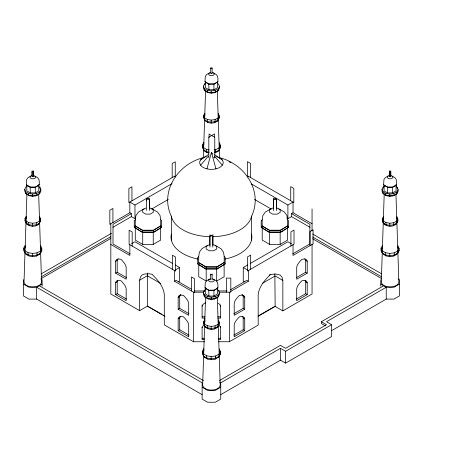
<?xml version="1.0" encoding="UTF-8"?>
<svg xmlns="http://www.w3.org/2000/svg" width="470" height="470" viewBox="0 0 470 470"><rect width="100%" height="100%" fill="white"/><g stroke="black" fill="none" stroke-linecap="round" stroke-linejoin="round"><path stroke-width="0.7" d="M135.231 219.796L135.237 226.105L142.698 230.412L153.249 230.412L160.716 225.894L160.716 219.796L161.68 220.753L161.68 227.304L153.232 232.538L142.721 232.538L134.273 227.304L134.273 220.753L135.237 220.013L135.918 215.542L138.509 211.999L144.055 208.803M198.698 256.438L198.704 262.748L206.166 267.054L216.717 267.054L224.184 262.53L224.184 256.438L225.142 257.396L225.142 263.946L216.694 269.181L206.183 269.181L197.735 263.946L197.735 257.396L198.704 256.655L199.38 252.184L201.977 248.642L207.517 245.44M262.16 219.796L262.166 226.105L269.627 230.412L280.185 230.412L287.652 225.894L287.652 219.796L288.609 220.753L288.609 227.304L280.161 232.538L269.651 232.538L261.203 227.304L261.203 220.753L262.166 220.013L262.847 215.542L265.438 211.999L270.984 208.803M160.716 219.796L160.035 215.542L157.438 211.999L151.892 208.803M224.184 256.438L223.497 252.184L220.906 248.642L215.36 245.44M287.652 219.796L286.964 215.542L284.374 211.999L278.828 208.803M25.016 251.85L24.029 281.7A8.777 5.07 0 0 0 33.64 286.923A8.777 5.07 0 0 0 41.354 280.737M25.063 250.398L26.937 193.611M203.363 157.45L203.651 148.714M203.698 147.257L204.638 118.869M204.685 117.412L205.578 90.475M203.651 354.991L202.664 384.836A8.777 5.07 0 0 0 211.136 390.082A8.777 5.07 0 0 0 220.213 385.189L217.305 296.981M203.698 353.534L204.638 325.14M204.685 323.683L205.578 296.746M382.292 251.85L381.305 281.7A8.777 5.07 0 0 0 389.771 286.947A8.777 5.07 0 0 0 398.854 282.053L395.94 193.846M382.339 250.398L384.219 193.611M147.709 273.041L147.327 275.743L147.327 306.199L165.035 316.422M162.079 314.477L147.533 306.082L139.631 310.641L139.631 280.191L140.424 276.995L142.198 274.856L144.76 273.998L149.307 273.793L151.963 274.286C157.632 279.779 163.425 286.242 164.294 294.426L164.294 324.882L193.505 341.749L204.485 341.749M212.816 154.072L211.441 152.403L206.935 168.859M35.99 225.8L36.454 224.772L36.454 222.733L39.398 221.147L40.573 218.926L39.668 216.658L39.668 218.697L40.573 220.965L38.564 224.413C33.781 228.32 24.046 225.782 25.028 218.609L26.203 216.388L26.203 218.427L25.321 220.095M214.631 122.664L215.09 121.636L215.09 119.597L218.033 118.011L219.214 115.79L218.309 113.523L218.309 115.561L219.214 117.823L217.205 121.278C212.422 125.185 202.682 122.647 203.669 115.473L204.844 113.252L204.844 115.291L203.669 117.512L204.65 119.063M214.631 328.935L215.09 327.907L215.09 325.869L218.033 324.282L219.214 322.062L218.309 319.794L218.309 321.832L219.214 324.1L217.205 327.549C212.422 331.462 202.682 328.918 203.669 321.75L204.844 319.524L204.844 321.562L203.962 323.231M393.272 225.8L393.731 224.772L393.731 222.733L396.674 221.147L397.849 218.926L396.944 216.658L396.944 218.697L397.849 220.965L395.84 224.413C391.058 228.32 381.323 225.782 382.304 218.609L383.485 216.388L383.485 218.427L382.598 220.095M38.763 186.561L39.903 187.266L40.837 189.604L40.837 191.384L39.621 193.681C35.573 197.095 29.61 197.177 25.703 193.399L24.763 191.061L24.763 189.281L25.979 186.984L27.201 186.326M35.544 195.978L39.621 193.681L39.621 191.901L40.837 189.604M23.8 250.269L23.8 248.066L25.163 245.493L25.163 247.696L23.8 250.269C25.597 258.547 39.48 258.653 41.801 250.633L41.801 248.43L40.749 245.804L40.749 248.013L41.801 250.633L40.561 252.261M38.564 224.413L40.573 220.965L40.573 218.926M23.8 248.066L24.851 250.686L24.851 252.895C29.222 256.438 35.885 256.426 40.438 253.207L40.438 251.004L41.801 248.43M39.386 254.482L40.267 252.819M217.404 83.425L218.538 84.13L219.478 86.468L219.478 88.248L218.262 90.546C214.208 93.959 208.245 94.041 204.338 90.263L203.404 87.925L203.404 86.145L204.62 83.848L205.837 83.19M214.185 92.843L218.262 90.546L218.262 88.765L219.478 86.468M203.269 148.256L202.441 147.133L202.441 144.93L203.804 142.357L203.804 144.56L202.441 147.133C203.081 150.112 205.572 152.597 208.609 152.997M217.205 121.278L219.214 117.823L219.214 115.79M219.079 147.868L220.436 145.295L219.39 142.668L219.39 144.877L220.436 147.498L219.079 150.071L218.021 151.346L215.084 152.926L215.665 151.904L215.665 149.701L219.079 147.868L219.079 150.071L215.665 151.904L214.373 152.08M218.021 151.346L218.609 150.236M217.404 289.696L218.538 290.401L219.478 292.74L219.478 294.52L218.262 296.817C214.208 300.23 208.245 300.312 204.338 296.535L203.404 294.197L203.404 292.416L204.62 290.119L205.837 289.461M214.185 299.114L218.262 296.817L218.262 295.037L219.478 292.74M203.269 354.527L202.441 353.411L202.441 351.202L203.804 348.628L203.804 350.837L202.441 353.411C204.233 361.683 218.121 361.788 220.436 353.769L220.436 351.566L219.39 348.946L219.39 351.149L220.436 353.769L218.021 357.617M217.205 327.549L219.214 324.1L219.214 322.062M202.441 351.202L203.492 353.822L203.492 356.031C207.863 359.573 214.526 359.562 219.079 356.342L219.079 354.139L220.436 351.566M396.046 186.561L397.179 187.266L398.113 189.604L398.113 191.384L396.897 193.681C392.849 197.095 386.886 197.177 382.98 193.399L382.045 191.061L382.045 189.281L383.262 186.984L384.478 186.326M392.82 195.978L396.897 193.681L396.897 191.901L398.113 189.604M381.91 251.391L381.082 250.269L381.082 248.066L382.445 245.493L382.445 247.696L381.082 250.269C382.874 258.547 396.762 258.653 399.077 250.633L399.077 248.43L398.031 245.804L398.031 248.013L399.077 250.633L397.837 252.261M395.84 224.413L397.849 220.965L397.849 218.926M381.082 248.066L382.128 250.686L382.128 252.895C386.505 256.438 393.167 256.426 397.714 253.207L397.714 251.004L399.077 248.43M396.662 254.482L397.544 252.819M36.443 256.062L37.03 255.046L37.03 252.837L40.438 251.004M215.084 359.203L215.665 358.181L215.665 355.972L219.079 354.139M393.725 256.062L394.306 255.046L394.306 252.837L397.714 251.004M34.792 176.044L37.612 177.672L38.928 179.47L39.274 181.737L39.274 184.833L35.285 187.307L35.285 192.9L30.321 192.9L26.808 190.879L26.808 185.209M213.433 72.909L216.247 74.536L217.569 76.334L217.91 78.602L217.91 81.698L213.921 84.171L213.921 89.764L208.956 89.764L205.449 87.737L205.449 81.375M213.433 279.18L216.247 280.807L217.569 282.605L217.91 284.879L217.91 287.969L213.921 290.442L213.921 296.041L208.956 296.041L205.449 294.014L205.449 287.652M392.068 176.044L394.888 177.672L396.204 179.47L396.551 181.737L396.551 184.833L392.562 187.307L392.562 192.9L387.597 192.9L384.09 190.879L384.09 185.209M219.196 149.125L220.436 147.498L220.436 145.295M208.228 156.299L200.561 165.182M274.944 306.317L282.846 310.876L282.846 280.42L282.053 277.23L280.279 275.085L275.502 273.969L270.514 274.515C264.845 280.008 259.052 286.477 258.183 294.661L258.183 325.111L229.372 341.749L218.391 341.749M39.274 184.833L35.285 187.307L30.321 187.307L26.332 184.833L26.672 179.47L27.994 177.672L30.808 176.044M217.91 81.698L213.921 84.171L208.956 84.171L204.967 81.698L205.314 76.334L206.63 74.536L209.45 72.909M217.91 287.969L213.921 290.442L208.956 290.442L204.967 287.969L205.314 282.605L206.63 280.807L209.45 279.18M396.551 184.833L392.562 187.307L387.597 187.307L383.608 184.833L383.955 179.47L385.271 177.672L388.085 176.044M208.228 154.759L200.561 159.976M210.742 68.573L212.14 67.768L212.082 73.631L211.383 73.226M31.69 175.662L30.121 176.567L30.121 177.848L31.69 178.753L33.91 178.753L35.479 177.848L35.479 176.567L33.91 175.662M210.331 72.521L208.762 73.432L208.762 74.712L210.331 75.617L212.552 75.617L214.12 74.712L214.12 73.432L212.552 72.521M32.8 176.332L32.101 176.732L32.101 171.709L33.499 170.904L33.499 175.927M211.441 73.197L210.742 73.596L210.689 67.797L212.082 68.602M35.285 192.9L38.793 190.879L38.793 184.51M213.921 89.764L217.434 87.737L217.434 81.375M112.918 222.539L112.918 208.451L109.839 210.231L109.839 224.313L129.843 212.763L129.843 202.059L134.978 205.026L172.073 183.606M113 227.233L131.383 216.617L131.383 213.656L113 224.266L113 243.983L130.114 253.818M145.788 208.046L142.698 209.832L142.698 212.352L145.788 214.138L150.159 214.138L153.249 212.352L153.249 209.832L150.159 208.046M151.951 208.892L168.301 199.45M41.09 273.945L111.472 233.314M41.119 276.889L110.867 236.621M41.119 278.669L110.867 238.402M42.1 284.103L36.654 287.246L28.946 287.246L23.5 284.103M153.249 230.412L160.716 225.894L161.68 227.304L153.232 232.538L153.232 244.388L142.721 244.388L135.284 240.1L135.284 227.756M131.553 243.748L134.978 241.768L172.701 263.553M247.255 176.949L248.395 176.291M115.655 261.291A5.687 3.284 60 0 1 117.318 259.287A20.098 11.603 60 0 1 120.913 259.287A20.098 11.603 60 0 1 124.509 263.441A5.687 3.284 60 0 1 126.171 267.365L126.171 279.215L115.655 273.141L115.655 261.291L117.195 260.404A5.687 3.284 60 0 1 118.264 258.641M153.232 244.388L160.664 240.1L160.664 227.756M115.655 273.141L117.195 272.253L126.477 277.611M115.655 282.728A5.687 3.284 60 0 1 117.318 280.731A20.098 11.603 60 0 1 120.913 280.731A20.098 11.603 60 0 1 124.509 284.879A5.687 3.284 60 0 1 126.171 288.803L126.171 300.653L115.655 294.578L115.655 282.728L117.195 281.841A5.687 3.284 60 0 1 117.77 280.502M139.631 280.191L147.327 275.743L160.611 283.41M115.655 294.578L117.195 293.691L126.477 299.049M209.256 244.688L206.166 246.474L206.166 248.994L209.256 250.78L213.627 250.78L216.711 248.994L216.711 246.474L213.627 244.688M272.723 208.046L269.633 209.832L269.633 212.352L272.723 214.138L277.089 214.138L280.179 212.352L280.179 209.832L277.089 208.046M175.052 270.18L179.616 267.542L179.616 281.213L178.418 281.9M251.438 183.97L287.904 205.026L293.033 202.059L293.033 212.763L312.056 223.749M174.482 270.509L174.482 281.213L176.021 280.32L191.237 289.103M309.883 227.233L291.494 216.617L291.494 213.656L293.033 212.763M286.647 217.963L287.904 218.691L291.494 216.617M216.717 267.054L224.184 262.53L225.142 263.946L216.694 269.181L216.694 281.031L224.125 276.742L224.125 264.399M280.185 230.412L287.652 225.894L288.609 227.304L280.161 232.538L280.161 244.388L269.651 244.388L262.219 240.1L262.219 227.756M210.742 274.844L212.14 274.039L212.082 279.903M179.822 295.372A20.098 11.603 60 0 1 183.417 295.377A20.098 11.603 60 0 1 187.013 299.525A5.687 3.284 60 0 1 188.676 303.45L188.676 315.299L178.159 309.225L178.159 297.375A5.687 3.284 60 0 1 179.822 295.372L180.85 294.784M178.159 297.375L179.699 296.488A5.687 3.284 60 0 1 180.762 294.725M210.331 278.798L208.762 279.703L208.762 280.984L210.331 281.888L212.552 281.888L214.12 280.984L214.12 279.703L212.552 278.798M390.077 176.332L389.383 176.732L389.383 171.709L390.776 170.904L390.776 175.927M280.161 244.388L287.593 240.1L287.593 227.756M244.459 281.9L243.266 281.213L243.266 267.542L247.667 265.004M250.181 263.553L287.904 241.768L291.324 243.748M178.159 309.225L179.699 308.338L188.975 313.696M213.921 296.041L217.434 294.014L217.434 287.652M392.562 192.9L396.069 190.879L396.069 184.51M178.159 318.813A5.687 3.284 60 0 1 179.822 316.815A20.098 11.603 60 0 1 183.417 316.815A20.098 11.603 60 0 1 187.013 320.963A5.687 3.284 60 0 1 188.676 324.887L188.676 336.737L178.159 330.669L178.159 318.813L179.699 317.926A5.687 3.284 60 0 1 180.274 316.592M230.371 289.837L246.856 280.32L248.395 281.213L248.395 270.509M292.763 253.818L309.883 243.936L309.883 224.266L291.494 213.656M230.641 291.459L248.395 281.213M178.159 330.669L179.699 329.776L188.975 335.134M262.501 283.281L275.15 275.978L282.846 280.42M233.901 313.696L243.184 308.338L244.723 309.225L244.723 297.375A5.687 3.284 -60 0 0 243.061 295.372L242.032 294.778M296.406 277.611L305.688 272.253L307.227 273.141L307.227 261.291A5.687 3.284 -60 0 0 305.565 259.287A20.098 11.603 -60 0 0 301.969 259.287A20.098 11.603 -60 0 0 298.374 263.441A5.687 3.284 -60 0 0 296.705 267.36L296.705 279.215L307.227 273.141M244.723 309.225L234.207 315.299L234.207 303.45A5.687 3.284 -60 0 1 235.87 299.525A20.098 11.603 -60 0 1 239.465 295.377A20.098 11.603 -60 0 1 243.061 295.372M258.506 315.805L274.31 306.681M258.077 316.287L275.15 306.434L274.862 273.945M233.901 335.134L243.184 329.776L244.723 330.663L244.723 318.813A5.687 3.284 -60 0 0 243.061 316.815A20.098 11.603 -60 0 0 239.465 316.815A20.098 11.603 -60 0 0 235.87 320.963A5.687 3.284 -60 0 0 234.207 324.887L234.207 336.737L244.723 330.663M296.406 299.049L305.688 293.691L307.227 294.578L307.227 282.728A5.687 3.284 -60 0 0 305.565 280.725A20.098 11.603 -60 0 0 301.969 280.731A20.098 11.603 -60 0 0 298.374 284.879A5.687 3.284 -60 0 0 296.705 288.803L296.705 300.653L307.227 294.578M282.846 310.876L312.056 294.009L312.056 244.153M219.449 380.577L280.473 345.344L285.601 348.305L326.497 324.694L321.363 321.733L321.363 323.513L325.352 325.816M321.363 321.733L383.661 285.766M219.531 382.092L220.741 382.791L280.473 348.305L285.601 351.266L331.626 324.694L331.626 336.549L285.601 363.116L280.473 360.155L220.741 394.641M220.741 387.239L215.295 390.382L207.587 390.382L202.141 387.239M399.382 284.103L393.93 287.246L386.228 287.246L326.497 321.733L331.626 324.694M331.579 330.651L386.228 299.096L393.93 299.096L399.382 295.953L399.382 279.656L398.166 278.957M203.404 86.145L204.338 88.489C208.245 91.65 214.197 91.638 218.262 88.765M24.763 189.281L25.703 191.625C29.61 194.786 35.556 194.78 39.621 191.901M382.045 189.281L382.98 191.625C386.886 194.786 392.838 194.78 396.897 191.901M203.404 292.416L204.338 294.761C208.245 297.921 214.197 297.915 218.262 295.037M269.275 274.974L270.514 274.515M203.416 157.667C178.171 163.742 159.406 191.319 171.368 216.406A40.414 23.335 0 0 0 209.667 236.674M203.669 115.473L204.573 117.741L207.317 119.439L211.171 120.12L215.09 119.597M214.373 149.877L215.665 149.701M25.028 218.609L25.932 220.876L28.682 222.574L32.53 223.256L36.454 222.733M24.851 250.686L28.03 252.654L32.489 253.442L37.03 252.837M382.304 218.609L383.214 220.876L385.958 222.574L389.806 223.256L393.731 222.733M382.128 250.686L385.306 252.654L389.765 253.442L394.306 252.837M203.669 321.75L204.573 324.012L207.317 325.71L211.171 326.392L215.09 325.869M203.492 353.822L206.671 355.79L211.124 356.577L215.665 355.972M204.967 81.698L208.762 83.889L214.12 83.889M26.332 184.833L30.121 187.025L35.479 187.025M383.608 184.833L387.397 187.025L392.761 187.025M204.967 287.969L208.762 290.16L214.12 290.16M194.41 290.936L204.556 290.936M218.327 290.936L227.022 290.936M203.757 292.193L193.505 292.193L193.505 341.749M219.126 292.193L230.811 292.193L230.811 278.105L226.458 278.105L226.458 292.193M202.141 394.641L36.654 299.096L28.946 299.096L23.5 295.953L23.5 279.656M202.1 316.833L204.949 316.833M217.757 316.833L220.606 316.833M204.949 318.09L202.1 318.09L202.1 304.983M217.757 318.09L220.606 318.09L220.606 304.983M202.1 338.271L204.233 338.271M218.468 338.271L220.606 338.271M204.233 339.528L202.1 339.528L202.1 327.12M218.468 339.528L220.606 339.528L220.606 326.421M207.182 90.246L207.182 92.02L211.159 92.725L215.213 92.185L215.213 90.404M202.441 144.93L203.492 147.551L206.671 149.519L209.215 149.971M209.215 152.174L206.671 151.728L203.492 149.76L203.492 147.551M385.817 193.382L385.817 195.156L389.8 195.861L393.854 195.32L393.854 193.54M28.541 193.382L28.541 195.156L32.518 195.861L36.578 195.32L36.578 193.54M207.182 296.517L207.182 298.291L211.159 298.996L215.213 298.456L215.213 296.676M216.611 156.522L220.783 158.443L222.316 159.976A11.774 6.797 0 0 1 216.182 168.8A11.774 6.797 0 0 1 200.766 165.452A11.774 6.797 0 0 1 206.236 156.481M219.466 157.667C244.711 163.742 263.47 191.319 251.509 216.406A40.414 23.335 0 0 1 212.505 236.686M390.024 176.362L390.723 176.767L390.723 171.738L389.325 170.933L389.325 175.962M229.008 161.709L230.852 162.779M213.633 157.338L214.778 158.002L214.778 137.352L209.05 134.044L209.05 137.604M254.581 199.45L270.926 208.892M312.679 234.042L381.787 273.945M312.65 236.992L381.757 276.889M312.65 238.766L381.757 278.669M380.776 284.103L386.228 287.246L386.228 299.096M174.482 176.291L175.627 176.949M304.619 258.641A5.687 3.284 -60 0 1 305.688 260.398L307.227 261.291M305.106 280.502A5.687 3.284 -60 0 1 305.688 281.841L307.227 282.728M243.266 267.542L247.825 270.18M129.843 212.763L131.383 213.656M131.383 216.617L134.978 218.691L134.978 205.026M212.082 274.874L210.689 274.069L210.742 279.873M242.121 294.725A5.687 3.284 -60 0 1 243.184 296.488L244.723 297.375M32.747 176.362L33.446 176.767L33.446 171.738L32.048 170.933L32.048 175.962M175.216 265.004L179.616 267.542M242.608 316.586A5.687 3.284 -60 0 1 243.184 317.926L244.723 318.813M110.82 244.453L129.843 255.439L129.843 244.735M174.482 281.213L194.527 292.781L194.527 278.692L191.449 276.918L191.449 291M163.343 315.206L164.606 315.94M139.631 310.641L110.82 294.009L110.82 223.749M40.89 278.957L42.1 279.656L42.1 286.195M39.222 285.766L203.439 380.577M385.817 195.156L386.986 195.861M207.182 92.02L208.345 92.725M207.182 298.291L208.345 298.996M28.541 195.156L29.704 195.861M384.918 194.58L382.98 193.399L382.98 191.625M206.283 91.444L204.338 90.263L204.338 88.489M206.283 297.716L204.338 296.535L204.338 294.761M27.642 194.58L25.703 193.399L25.703 191.625M222.316 159.976L214.655 154.759M222.316 165.182L214.655 156.299M387.397 187.025L387.597 192.9M208.762 83.889L208.956 89.764M208.762 290.16L208.956 296.041M30.121 187.025L30.321 192.9M382.304 220.647L383.285 222.198M203.669 323.783L204.65 325.334M25.028 220.647L25.68 221.681M385.964 255.909L385.306 254.863L385.306 252.654M207.329 152.774L206.671 151.728L206.671 149.519M207.329 359.045L206.671 357.999L206.671 355.79M28.688 255.909L28.03 254.863L28.03 252.654M386.475 225.665L385.958 224.613L385.958 222.574M207.84 122.523L207.317 121.477L207.317 119.439M207.84 328.8L207.317 327.749L207.317 325.71M29.199 225.665L28.682 224.613L28.682 222.574M383.549 222.856L384.078 224.178M204.914 119.721L205.437 121.043M204.133 149.948L204.585 151.076M204.914 325.992L205.437 327.314M204.133 356.219L204.585 357.347M26.273 222.856L26.802 224.178M25.497 253.083L25.95 254.211M215.947 168.859L211.441 152.403M389.877 196.372L389.8 194.081M211.236 93.23L211.159 90.945M211.236 299.507L211.159 297.216M32.594 196.372L32.518 194.081M389.806 256.585L389.765 253.442M211.171 359.72L211.124 356.577M32.53 256.585L32.489 253.442M389.841 226.258L389.806 223.256M211.2 123.117L211.171 120.12M211.2 329.394L211.171 326.392M32.565 226.258L32.53 223.256M217.305 90.71L219.202 148.303M219.249 149.76L219.519 157.779M38.663 193.846L40.567 251.438M40.614 252.895L41.577 282.053M269.627 230.412L262.16 225.894L261.203 227.304L269.651 232.538L269.651 244.388M206.166 267.054L198.698 262.53L197.735 263.946L206.183 269.181L206.183 281.031L198.751 276.742L198.751 264.399M142.698 230.412L135.231 225.894L134.273 227.304L142.721 232.538L142.721 244.388M397.179 187.266L397.179 188.447M396.674 221.147L396.674 223.185C392.744 225.964 386.992 225.97 383.214 222.915L383.214 220.876M383.262 186.984L383.262 188.17M380.776 279.656L380.776 286.195M312.056 208.98L312.056 230.888M310.012 245.634L310.012 231.551L313.09 229.771L313.09 243.859L293.033 255.439L293.033 244.735M305.688 260.398L305.688 272.253M305.688 281.841L305.688 293.691M290.936 245.945L290.936 231.857L294.014 230.083L294.014 244.165L247.584 270.973L247.584 256.884L250.663 255.11L250.663 269.198M290.73 200.731L290.73 186.643L293.815 188.423L293.815 202.511L247.42 175.727L247.42 161.639L250.498 163.419L250.498 177.501M287.904 205.026L287.904 218.691M285.601 351.266L285.601 363.116M280.473 348.305L280.473 360.155M276.501 208.839L276.501 198.193L273.546 199.903L273.546 210.542M276.384 210.478L276.384 199.832L273.428 198.129L273.428 208.774M251.509 216.065L251.509 240.111M243.184 296.488L243.184 308.338M243.184 317.926L243.184 329.776M229.372 292.193L229.372 341.749M220.741 382.791L220.741 399.089L215.295 402.232L207.587 402.232L202.141 399.089L202.141 382.791L36.654 287.246L36.654 299.096M218.033 118.011L218.033 120.05C214.109 122.829 208.351 122.835 204.573 119.779L204.573 117.741M218.033 324.282L218.033 326.321C214.109 329.1 208.351 329.112 204.573 326.051L204.573 324.012M214.532 137.463L214.532 133.903L208.809 137.211L208.809 157.861M212.916 245.411L212.916 234.771L209.961 236.475L209.961 247.12M212.804 247.185L212.804 236.545L209.843 234.836L209.843 245.481M204.62 83.848L204.62 85.035M204.62 290.119L204.62 291.306M179.699 296.488L179.699 308.338M179.699 317.926L179.699 329.776M172.437 269.322L172.437 255.239L175.516 257.014L175.516 271.102L129.109 244.312L129.109 230.224L132.188 232.004L132.188 246.086M172.184 177.619L172.184 163.531L175.263 161.756L175.263 175.839L128.868 202.623L128.868 188.541L131.947 186.76L131.947 200.849M171.368 216.065L171.368 240.111M149.454 210.478L149.454 199.832L146.499 198.129L146.499 200.255M149.337 208.704L149.337 198.058L146.382 199.768L146.382 210.413M117.195 260.404L117.195 272.253M117.195 281.841L117.195 293.691M39.903 187.266L39.903 188.447M39.398 221.147L39.398 223.185C35.467 225.964 29.71 225.97 25.932 222.915L25.932 220.876M205.607 302.839A30.885 25.216 0 0 0 204.509 303.273A6.245 5.099 0 0 0 202.1 306.24M202.1 327.678A6.245 5.099 0 0 1 203.675 325.311M218.197 324.717A6.245 5.099 0 0 1 220.606 327.678M218.197 303.273A6.245 5.099 0 0 1 220.606 306.24M251.509 234.019A40.414 23.335 0 0 1 224.942 259.058M197.941 259.058A40.414 23.335 0 0 1 171.368 234.019M142.698 230.2L142.298 231.939L153.649 231.939L153.255 230.2L142.698 230.2M206.16 266.843L205.766 268.582L217.117 268.582L216.717 266.843L206.16 266.843M269.627 230.2L269.228 231.939L280.584 231.939L280.185 230.2L269.627 230.2M388.972 175.662L387.397 176.567L387.397 177.848L388.972 178.753L391.187 178.753L392.755 177.848L392.755 176.567L391.187 175.662L388.972 175.662"/></g></svg>
